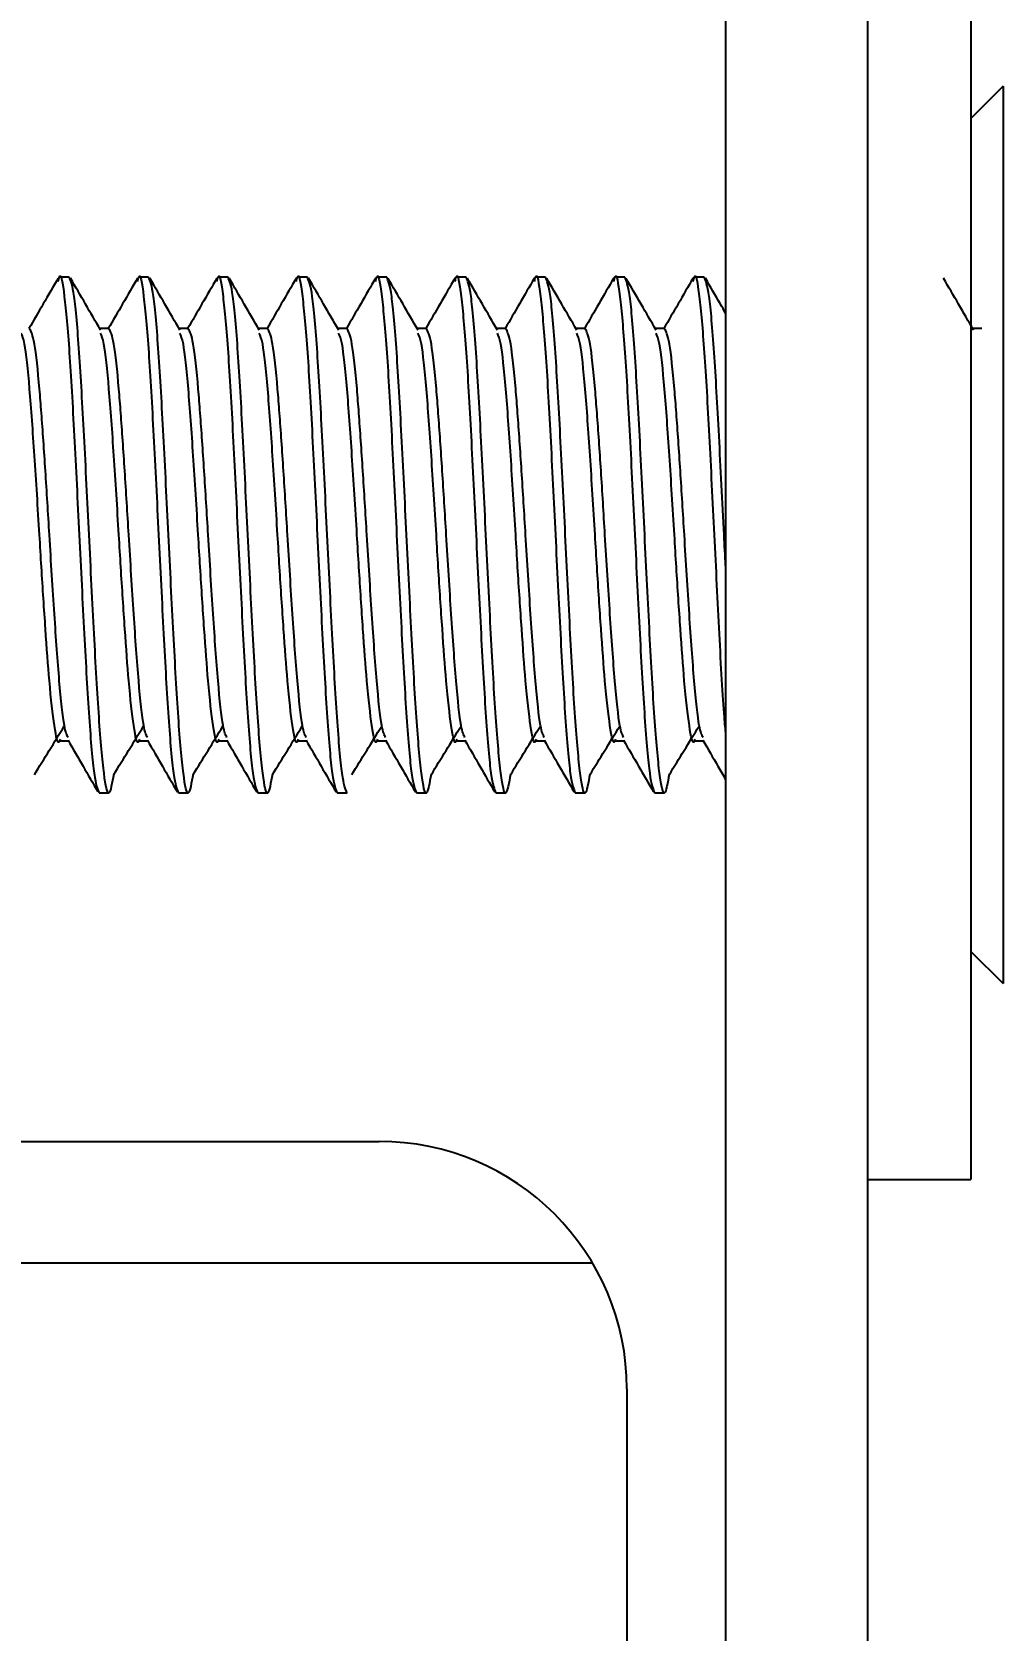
# Model space of a CAD drawing. Header units: millimetres. Extents: x 1293 to 41893, y 1011 to 26911.
# Drawn here: x 14306.38 to 14322.32, y 15346.82 to 15373.06 of the extents above; entities that cross this region are included whole.
import ezdxf

# ---------------------------------------------------------------- set-up
doc = ezdxf.new("R2010")
doc.units = ezdxf.units.MM
doc.header["$LTSCALE"] = 50
doc.layers.add('CAPA_1', color=7, linetype='Continuous')
doc.styles.add('SLDTEXTSTYLE0', font='TXT', dxfattribs={"width": 0.75})
doc.dimstyles.new('SLDDIMSTYLE0', dxfattribs={"dimtxt": 100, "dimasz": 100, "dimexe": 0, "dimexo": 0.0625, "dimgap": 25, "dimtad": 2, "dimdec": 0, "dimlfac": 1.5, "dimrnd": 1e-09, "dimzin": 12, "dimdsep": 46, "dimtxsty": 'SLDTEXTSTYLE0', "dimsah": 1, "dimcen": 0.09, "dimadec": 0, "dimazin": 3, "dimtfac": 1, "dimtdec": 0, "dimtofl": 0, "dimtmove": 0, "dimatfit": 3, "dimfxl": 1, "dimfrac": 2, "dimtolj": 1, "dimtzin": 12, "dimarcsym": 0})

# ---------------------------------------------------------------- blocks, each defined once
blk = doc.blocks.new('_D_17')
at = {"layer": 'CAPA_1', "transparency": 16777216}
for p, q in [((14316.143, 16048.398), (14316.143, 16597.763)), ((16745.162, 15322.374), (16745.162, 16597.763)), ((16745.162, 16547.763), (14316.143, 16547.763))]:
    blk.add_line(p, q, dxfattribs=at)
for points in [[(14316.143, 16547.763), (14416.143, 16532.379), (14416.143, 16563.148)], [(16745.162, 16547.763), (16645.162, 16563.148), (16645.162, 16532.379)]]:
    blk.add_solid(points, dxfattribs=at)
at = {"layer": 'CAPA_1', "transparency": 16777216, "insert": (15382.875, 16676.67), "char_height": 100, "attachment_point": 1, "style": 'SLDTEXTSTYLE0'}
blk.add_mtext('3644', dxfattribs=at)
blk = doc.blocks.new('_D_18')
at = {"layer": 'CAPA_1', "transparency": 16777216}
for p, q in [((6530.125, 15837.668), (6530.125, 16976.529)), ((16745.162, 15322.374), (16745.162, 16976.529)), ((6530.125, 16926.529), (16745.162, 16926.529))]:
    blk.add_line(p, q, dxfattribs=at)
for points in [[(6530.125, 16926.529), (6630.125, 16911.144), (6630.125, 16941.913)], [(16745.162, 16926.529), (16645.162, 16941.913), (16645.162, 16911.144)]]:
    blk.add_solid(points, dxfattribs=at)
at = {"layer": 'CAPA_1', "transparency": 16777216, "insert": (11452.921, 17055.435), "char_height": 100, "attachment_point": 1, "style": 'SLDTEXTSTYLE0'}
blk.add_mtext('15323', dxfattribs=at)

msp = doc.modelspace()

# ---------------------------------------------------------------- linework, layer by layer
at = {"color": 7, "linetype": 'Continuous', "lineweight": 25}
for p, q in [((14317.7641497, 15406.7728731), (14317.7641497, 15322.1062064)), ((14320.0948163, 15406.7728731), (14320.0948163, 15322.1062064)), ((14321.7881497, 15375.3827064), (14321.7881497, 15354.2160398)), ((14322.3173163, 15372.1653731), (14321.7881497, 15371.6362064)), ((14322.3173163, 15372.1653731), (14322.3173163, 15357.4333731)), ((14306.9923548, 15369.0327064), (14306.8295343, 15369.0327064)), ((14308.2949189, 15369.0327064), (14308.1320984, 15369.0327064)), ((14309.597483, 15369.0327064), (14309.4346625, 15369.0327064)), ((14310.9000471, 15369.0327064), (14310.7372266, 15369.0327064)), ((14312.2026112, 15369.0327064), (14312.0397907, 15369.0327064)), ((14313.5051753, 15369.0327064), (14313.3423548, 15369.0327064)), ((14314.8077394, 15369.0327064), (14314.6449189, 15369.0327064)), ((14316.1103035, 15369.0327064), (14315.947483, 15369.0327064)), ((14317.4128676, 15369.0327064), (14317.2500471, 15369.0327064)), ((14307.6436645, 15368.1866662), (14307.4918868, 15368.1866662)), ((14308.9462286, 15368.1866662), (14308.7944509, 15368.1866662)), ((14310.2487927, 15368.1866662), (14310.097015, 15368.1866662)), ((14311.5513568, 15368.1866662), (14311.3995791, 15368.1866662)), ((14312.8539209, 15368.1866662), (14312.7021432, 15368.1866662)), ((14314.156485, 15368.1866662), (14314.0047073, 15368.1866662)), ((14315.4590491, 15368.1866662), (14315.3072714, 15368.1866662)), ((14316.7616132, 15368.1866662), (14316.6098355, 15368.1866662)), ((14321.9718696, 15368.1866662), (14321.8200919, 15368.1866662)), ((14306.8407038, 15361.4168402), (14306.9784036, 15361.4168402)), ((14308.1432679, 15361.4168402), (14308.2809677, 15361.4168402)), ((14309.445832, 15361.4168402), (14309.5835318, 15361.4168402)), ((14310.7483961, 15361.4168402), (14310.8860959, 15361.4168402)), ((14312.0509602, 15361.4168402), (14312.18866, 15361.4168402)), ((14313.3535243, 15361.4168402), (14313.4912241, 15361.4168402)), ((14314.6560884, 15361.4168402), (14314.7937882, 15361.4168402)), ((14315.9586525, 15361.4168402), (14316.0963523, 15361.4168402)), ((14317.2612166, 15361.4168402), (14317.3989164, 15361.4168402)), ((14307.4808163, 15360.5660398), (14307.6436368, 15360.5660398)), ((14308.7833804, 15360.5660398), (14308.9462009, 15360.5660398)), ((14310.0859445, 15360.5660398), (14310.248765, 15360.5660398)), ((14311.3885086, 15360.5660398), (14311.5513292, 15360.5660398)), ((14312.6910727, 15360.5660398), (14312.8538933, 15360.5660398)), ((14313.9936368, 15360.5660398), (14314.1564574, 15360.5660398)), ((14315.2962009, 15360.5660398), (14315.4590215, 15360.5660398)), ((14316.598765, 15360.5660398), (14316.7615856, 15360.5660398)), ((14321.7881497, 15357.9625398), (14322.3173163, 15357.4333731)), ((14294.807483, 15354.8438731), (14312.079483, 15354.8438731)), ((14320.0948163, 15354.2160398), (14321.7881497, 15354.2160398)), ((14315.58034, 15352.8438731), (14291.306626, 15352.8438731)), ((14316.143483, 15350.7798731), (14316.143483, 13856.6412064))]:
    msp.add_line(p, q, dxfattribs=at)
msp.add_arc((14312.079483, 15350.7798731), 4.064, 0, 89.99998128, dxfattribs=at)
for points, knots in [([(14306.8112422, 15369.0167321), (14306.7290373, 15368.874884), (14306.5686689, 15368.5981613), (14306.4080854, 15368.3215073), (14306.3298171, 15368.1866662)], [0, 0, 0, 0, 0.5126002289, 1, 1, 1, 1]), ([(14306.8111962, 15368.9599567), (14306.8173122, 15368.9882115), (14306.850403, 15369.1410867), (14306.9101311, 15368.7790446), (14306.9932967, 15367.8800764), (14307.0731606, 15366.4585542), (14307.1551763, 15364.800585), (14307.2371861, 15363.1353578), (14307.3170676, 15361.7355516), (14307.4001682, 15360.7565644), (14307.4539941, 15360.6294051), (14307.4808163, 15360.5660398)], [0, 0, 0, 0, 0.0275023519, 0.1488038211, 0.2709261513, 0.3920013051, 0.5137511759, 0.6355010468, 0.7565762006, 0.8786985308, 1, 1, 1, 1]), ([(14307.7213601, 15360.8743791), (14307.6954174, 15360.7285629), (14307.6424778, 15360.431005), (14307.5630194, 15360.7943421), (14307.4798799, 15361.725418), (14307.4000091, 15363.1383792), (14307.3179952, 15364.7986481), (14307.2359849, 15366.4632589), (14307.1561035, 15367.8632295), (14307.0730029, 15368.8421731), (14307.019177, 15368.9693383), (14306.9923548, 15369.0327064)], [0, 0, 0, 0, 0.1070321757, 0.2184137397, 0.3305490356, 0.441722792, 0.5535160878, 0.6653093837, 0.7764831401, 0.888618436, 1, 1, 1, 1]), ([(14307.5062149, 15368.1619802), (14307.4240254, 15368.3035389), (14307.25958, 15368.5867707), (14307.0953295, 15368.8702238), (14307.0131711, 15369.0120075)], [0, 0, 0, 0, 0.4997982368, 1, 1, 1, 1]), ([(14308.1138063, 15369.0167321), (14308.0316014, 15368.874884), (14307.871233, 15368.5981613), (14307.7106495, 15368.3215073), (14307.6323812, 15368.1866662)], [0, 0, 0, 0, 0.5126002289, 1, 1, 1, 1]), ([(14308.1137603, 15368.9599567), (14308.1198763, 15368.9882115), (14308.1529671, 15369.1410867), (14308.2126952, 15368.7790446), (14308.2958608, 15367.8800764), (14308.3757247, 15366.4585542), (14308.4577404, 15364.800585), (14308.5397502, 15363.1353578), (14308.6196317, 15361.7355516), (14308.7027323, 15360.7565644), (14308.7565582, 15360.6294051), (14308.7833804, 15360.5660398)], [0, 0, 0, 0, 0.0275023519, 0.1488038211, 0.2709261513, 0.3920013051, 0.5137511759, 0.6355010468, 0.7565762006, 0.8786985308, 1, 1, 1, 1]), ([(14309.0239242, 15360.8743791), (14308.9979815, 15360.7285629), (14308.9450419, 15360.431005), (14308.8655835, 15360.7943421), (14308.782444, 15361.725418), (14308.7025732, 15363.1383792), (14308.6205593, 15364.7986481), (14308.538549, 15366.4632589), (14308.4586676, 15367.8632295), (14308.375567, 15368.8421731), (14308.3217411, 15368.9693383), (14308.2949189, 15369.0327064)], [0, 0, 0, 0, 0.1070321757, 0.2184137397, 0.3305490356, 0.441722792, 0.5535160878, 0.6653093837, 0.7764831401, 0.888618436, 1, 1, 1, 1]), ([(14308.808779, 15368.1619802), (14308.7265895, 15368.3035389), (14308.5621441, 15368.5867707), (14308.3978936, 15368.8702238), (14308.3157352, 15369.0120075)], [0, 0, 0, 0, 0.49979823678, 1, 1, 1, 1]), ([(14309.4163705, 15369.0167321), (14309.3341655, 15368.874884), (14309.1737971, 15368.5981613), (14309.0132136, 15368.3215073), (14308.9349453, 15368.1866662)], [0, 0, 0, 0, 0.5126002289, 1, 1, 1, 1]), ([(14309.4163244, 15368.9599567), (14309.4224404, 15368.9882115), (14309.4555312, 15369.1410867), (14309.5152594, 15368.7790446), (14309.5984249, 15367.8800764), (14309.6782888, 15366.4585542), (14309.7603045, 15364.800585), (14309.8423143, 15363.1353578), (14309.9221958, 15361.7355516), (14310.0052964, 15360.7565644), (14310.0591223, 15360.6294051), (14310.0859445, 15360.5660398)], [0, 0, 0, 0, 0.0275023519, 0.1488038211, 0.2709261513, 0.3920013051, 0.5137511759, 0.6355010468, 0.7565762006, 0.8786985308, 1, 1, 1, 1]), ([(14310.3264883, 15360.8743791), (14310.3005456, 15360.7285629), (14310.247606, 15360.431005), (14310.1681476, 15360.7943421), (14310.0850081, 15361.725418), (14310.0051373, 15363.1383792), (14309.9231234, 15364.7986481), (14309.8411131, 15366.4632589), (14309.7612317, 15367.8632295), (14309.6781311, 15368.8421731), (14309.6243052, 15368.9693383), (14309.597483, 15369.0327064)], [0, 0, 0, 0, 0.1070321757, 0.2184137397, 0.3305490356, 0.441722792, 0.5535160878, 0.6653093837, 0.7764831401, 0.888618436, 1, 1, 1, 1]), ([(14310.1113431, 15368.1619802), (14310.0291536, 15368.3035389), (14309.8647082, 15368.5867707), (14309.7004577, 15368.8702238), (14309.6182993, 15369.0120075)], [0, 0, 0, 0, 0.4997982368, 1, 1, 1, 1]), ([(14310.7189346, 15369.0167321), (14310.6367296, 15368.874884), (14310.4763612, 15368.5981613), (14310.3157777, 15368.3215073), (14310.2375094, 15368.1866662)], [0, 0, 0, 0, 0.5126002289, 1, 1, 1, 1]), ([(14310.7188885, 15368.9599567), (14310.7250045, 15368.9882115), (14310.7580953, 15369.1410867), (14310.8178235, 15368.7790446), (14310.900989, 15367.8800764), (14310.9808529, 15366.4585542), (14311.0628686, 15364.800585), (14311.1448784, 15363.1353578), (14311.2247599, 15361.7355516), (14311.3078605, 15360.7565644), (14311.3616864, 15360.6294051), (14311.3885086, 15360.5660398)], [0, 0, 0, 0, 0.0275023519, 0.1488038211, 0.2709261513, 0.3920013051, 0.5137511759, 0.6355010468, 0.7565762006, 0.8786985308, 1, 1, 1, 1]), ([(14311.5513292, 15360.5660398), (14311.5245069, 15360.6294122), (14311.470681, 15360.756586), (14311.3875804, 15361.7354649), (14311.3076992, 15363.1356803), (14311.2256881, 15364.7993731), (14311.143677, 15366.4630659), (14311.0637959, 15367.8632813), (14310.9806952, 15368.8421602), (14310.9268693, 15368.969334), (14310.9000471, 15369.0327064)], [0, 0, 0, 0, 0.1247318895, 0.2503078541, 0.374807028, 0.5, 0.625192972, 0.7496921459, 0.8752681105, 1, 1, 1, 1]), ([(14311.4139072, 15368.1619802), (14311.3317177, 15368.3035389), (14311.1672723, 15368.5867707), (14311.0030218, 15368.8702238), (14310.9208634, 15369.0120075)], [0, 0, 0, 0, 0.4997982368, 1, 1, 1, 1]), ([(14312.0214987, 15369.0167321), (14311.9392937, 15368.874884), (14311.7789253, 15368.5981613), (14311.6183418, 15368.3215073), (14311.5400735, 15368.1866662)], [0, 0, 0, 0, 0.5126002289, 1, 1, 1, 1]), ([(14312.0214526, 15368.9599567), (14312.0275686, 15368.9882115), (14312.0606594, 15369.1410867), (14312.1203876, 15368.7790446), (14312.2035531, 15367.8800764), (14312.283417, 15366.4585542), (14312.3654327, 15364.800585), (14312.4474425, 15363.1353578), (14312.527324, 15361.7355516), (14312.6104246, 15360.7565644), (14312.6642505, 15360.6294051), (14312.6910727, 15360.5660398)], [0, 0, 0, 0, 0.0275023519, 0.1488038211, 0.2709261513, 0.3920013051, 0.5137511759, 0.6355010468, 0.7565762006, 0.8786985308, 1, 1, 1, 1]), ([(14312.9316165, 15360.8743791), (14312.9056738, 15360.7285629), (14312.8527342, 15360.431005), (14312.7732758, 15360.7943421), (14312.6901363, 15361.725418), (14312.6102655, 15363.1383792), (14312.5282516, 15364.7986481), (14312.4462413, 15366.4632589), (14312.36636, 15367.8632295), (14312.2832593, 15368.8421731), (14312.2294334, 15368.9693383), (14312.2026112, 15369.0327064)], [0, 0, 0, 0, 0.1070321757, 0.2184137397, 0.3305490356, 0.441722792, 0.5535160878, 0.6653093837, 0.7764831401, 0.888618436, 1, 1, 1, 1]), ([(14312.7164713, 15368.1619802), (14312.6342818, 15368.3035389), (14312.4698364, 15368.5867707), (14312.3055859, 15368.8702238), (14312.2234275, 15369.0120075)], [0, 0, 0, 0, 0.4997982368, 1, 1, 1, 1]), ([(14313.3240628, 15369.0167321), (14313.2418578, 15368.874884), (14313.0814894, 15368.5981613), (14312.9209059, 15368.3215073), (14312.8426376, 15368.1866662)], [0, 0, 0, 0, 0.5126002289, 1, 1, 1, 1]), ([(14313.3240167, 15368.9599567), (14313.3301327, 15368.9882115), (14313.3632235, 15369.1410867), (14313.4229517, 15368.7790446), (14313.5061172, 15367.8800764), (14313.5859811, 15366.4585542), (14313.6679968, 15364.800585), (14313.7500066, 15363.1353578), (14313.8298881, 15361.7355516), (14313.9129887, 15360.7565644), (14313.9668146, 15360.6294051), (14313.9936368, 15360.5660398)], [0, 0, 0, 0, 0.0275023519, 0.1488038211, 0.2709261513, 0.3920013051, 0.5137511759, 0.6355010468, 0.7565762006, 0.8786985308, 1, 1, 1, 1]), ([(14314.2341806, 15360.8743791), (14314.2082379, 15360.7285629), (14314.1552983, 15360.431005), (14314.0758399, 15360.7943421), (14313.9927004, 15361.725418), (14313.9128296, 15363.1383792), (14313.8308157, 15364.7986481), (14313.7488054, 15366.4632589), (14313.6689241, 15367.8632295), (14313.5858234, 15368.8421731), (14313.5319975, 15368.9693383), (14313.5051753, 15369.0327064)], [0, 0, 0, 0, 0.1070321757, 0.2184137397, 0.3305490356, 0.441722792, 0.5535160878, 0.6653093837, 0.7764831401, 0.888618436, 1, 1, 1, 1]), ([(14314.0190354, 15368.1619802), (14313.9368459, 15368.3035389), (14313.7724005, 15368.5867707), (14313.60815, 15368.8702238), (14313.5259916, 15369.0120075)], [0, 0, 0, 0, 0.49979823678, 1, 1, 1, 1]), ([(14314.6266269, 15369.0167321), (14314.5444219, 15368.874884), (14314.3840535, 15368.5981613), (14314.22347, 15368.3215073), (14314.1452017, 15368.1866662)], [0, 0, 0, 0, 0.5126002289, 1, 1, 1, 1]), ([(14314.6265808, 15368.9599567), (14314.6326968, 15368.9882115), (14314.6657876, 15369.1410867), (14314.7255158, 15368.7790446), (14314.8086813, 15367.8800764), (14314.8885452, 15366.4585542), (14314.9705609, 15364.800585), (14315.0525707, 15363.1353578), (14315.1324522, 15361.7355516), (14315.2155528, 15360.7565644), (14315.2693787, 15360.6294051), (14315.2962009, 15360.5660398)], [0, 0, 0, 0, 0.0275023519, 0.1488038211, 0.2709261513, 0.3920013051, 0.5137511759, 0.6355010468, 0.7565762006, 0.8786985308, 1, 1, 1, 1]), ([(14315.5367447, 15360.8743791), (14315.510802, 15360.7285629), (14315.4578624, 15360.431005), (14315.378404, 15360.7943421), (14315.2952645, 15361.725418), (14315.2153937, 15363.1383792), (14315.1333798, 15364.7986481), (14315.0513695, 15366.4632589), (14314.9714882, 15367.8632295), (14314.8883875, 15368.8421731), (14314.8345616, 15368.9693383), (14314.8077394, 15369.0327064)], [0, 0, 0, 0, 0.1070321757, 0.2184137397, 0.3305490356, 0.441722792, 0.5535160878, 0.6653093837, 0.7764831401, 0.888618436, 1, 1, 1, 1]), ([(14315.3215995, 15368.1619802), (14315.23941, 15368.3035389), (14315.0749646, 15368.5867707), (14314.9107141, 15368.8702238), (14314.8285557, 15369.0120075)], [0, 0, 0, 0, 0.49979823678, 1, 1, 1, 1]), ([(14315.929191, 15369.0167321), (14315.846986, 15368.874884), (14315.6866176, 15368.5981613), (14315.5260341, 15368.3215073), (14315.4477658, 15368.1866662)], [0, 0, 0, 0, 0.5126002289, 1, 1, 1, 1]), ([(14315.9291449, 15368.9599567), (14315.9352609, 15368.9882115), (14315.9683517, 15369.1410867), (14316.0280799, 15368.7790446), (14316.1112454, 15367.8800764), (14316.1911093, 15366.4585542), (14316.273125, 15364.800585), (14316.3551348, 15363.1353578), (14316.4350163, 15361.7355516), (14316.5181169, 15360.7565644), (14316.5719428, 15360.6294051), (14316.598765, 15360.5660398)], [0, 0, 0, 0, 0.0275023519, 0.1488038211, 0.2709261513, 0.3920013051, 0.5137511759, 0.6355010468, 0.7565762006, 0.8786985308, 1, 1, 1, 1]), ([(14316.8393088, 15360.8743791), (14316.8133661, 15360.7285629), (14316.7604265, 15360.431005), (14316.6809681, 15360.7943421), (14316.5978286, 15361.725418), (14316.5179578, 15363.1383792), (14316.4359439, 15364.7986481), (14316.3539336, 15366.4632589), (14316.2740523, 15367.8632295), (14316.1909516, 15368.8421731), (14316.1371257, 15368.9693383), (14316.1103035, 15369.0327064)], [0, 0, 0, 0, 0.1070321757, 0.2184137397, 0.3305490356, 0.441722792, 0.5535160878, 0.6653093837, 0.7764831401, 0.888618436, 1, 1, 1, 1]), ([(14316.6241636, 15368.1619802), (14316.5419741, 15368.3035389), (14316.3775287, 15368.5867707), (14316.2132782, 15368.8702238), (14316.1311198, 15369.0120075)], [0, 0, 0, 0, 0.4997982368, 1, 1, 1, 1]), ([(14317.2317551, 15369.0167321), (14317.1495502, 15368.874884), (14316.9891817, 15368.5981613), (14316.8285982, 15368.3215073), (14316.7503299, 15368.1866662)], [0, 0, 0, 0, 0.5126002289, 1, 1, 1, 1]), ([(14317.231709, 15368.9599567), (14317.237825, 15368.9882105), (14317.2709158, 15369.1410805), (14317.3306442, 15368.7791829), (14317.4138088, 15367.8795777), (14317.4936761, 15366.4603962), (14317.5756788, 15364.7936676), (14317.6577373, 15363.1611089), (14317.7192485, 15361.9869081), (14317.755376, 15361.6077678), (14317.7641497, 15361.5156927)], [0, 0, 0, 0, 0.0345762931, 0.18707798352, 0.34061167049, 0.49282883444, 0.64589426093, 0.79895968742, 0.95117685137, 1, 1, 1, 1]), ([(14317.7641497, 15364.2907644), (14317.7556078, 15364.4596846), (14317.7198181, 15365.1674449), (14317.6564558, 15366.468071), (14317.5766276, 15367.8619366), (14317.4935129, 15368.842495), (14317.4396889, 15368.9694453), (14317.4128676, 15369.0327064)], [0, 0, 0, 0, 0.0727803416, 0.3049431111, 0.5358192741, 0.7686922801, 1, 1, 1, 1]), ([(14317.7641497, 15368.4420875), (14317.7361663, 15368.4902924), (14317.625935, 15368.6801794), (14317.5158343, 15368.8702147), (14317.4336839, 15369.0120075)], [0, 0, 0, 0, 0.253860877, 1, 1, 1, 1]), ([(14321.83442, 15368.1619802), (14321.7522305, 15368.3035389), (14321.5877851, 15368.5867707), (14321.4235346, 15368.8702238), (14321.3413762, 15369.0120075)], [0, 0, 0, 0, 0.49979823678, 1, 1, 1, 1]), ([(14306.8405435, 15361.4470265), (14306.8368721, 15361.4341184), (14306.8062285, 15361.3263782), (14306.7490601, 15361.61957), (14306.670902, 15362.2859377), (14306.6027303, 15363.2382516), (14306.546304, 15364.0917435), (14306.4882246, 15365.0637969), (14306.421593, 15366.1330236), (14306.3420984, 15367.2452692), (14306.2671854, 15367.9731685), (14306.2214435, 15368.0695445), (14306.202724, 15368.1089854)], [0, 0, 0, 0, 0.0173248475, 0.1446059612, 0.2727507905, 0.3744103263, 0.4773387016, 0.5282886896, 0.6560416124, 0.7830845945, 0.9112294238, 1, 1, 1, 1]), ([(14306.9726515, 15361.4746241), (14306.9523508, 15361.5164136), (14306.9050291, 15361.6138264), (14306.8285689, 15362.3521094), (14306.7488089, 15363.4666074), (14306.6717856, 15364.7142817), (14306.6014191, 15365.8679423), (14306.5466524, 15366.6689897), (14306.4884741, 15367.4048064), (14306.4215974, 15368.0354612), (14306.3678686, 15368.1363272), (14306.3410995, 15368.1865814)], [0, 0, 0, 0, 0.0972345688, 0.2266570687, 0.3549667354, 0.4839934213, 0.5878155288, 0.6916121498, 0.7420698126, 0.8714923125, 1, 1, 1, 1]), ([(14308.1431076, 15361.4470265), (14308.1394362, 15361.4341184), (14308.1087926, 15361.3263782), (14308.0516242, 15361.61957), (14307.9734661, 15362.2859377), (14307.9052944, 15363.2382516), (14307.8488681, 15364.0917435), (14307.7907887, 15365.0637969), (14307.7241571, 15366.1330236), (14307.6446625, 15367.2452692), (14307.5697495, 15367.9731685), (14307.5240076, 15368.0695445), (14307.5052881, 15368.1089854)], [0, 0, 0, 0, 0.0173248475, 0.1446059612, 0.2727507905, 0.3744103263, 0.4773387016, 0.5282886896, 0.6560416124, 0.7830845945, 0.9112294238, 1, 1, 1, 1]), ([(14308.2752156, 15361.4746241), (14308.2549149, 15361.5164136), (14308.2075932, 15361.6138264), (14308.131133, 15362.3521094), (14308.051373, 15363.4666074), (14307.9743497, 15364.7142817), (14307.9039832, 15365.8679423), (14307.8492165, 15366.6689897), (14307.7910382, 15367.4048064), (14307.7241615, 15368.0354612), (14307.6704327, 15368.1363272), (14307.6436636, 15368.1865814)], [0, 0, 0, 0, 0.0972345688, 0.2266570687, 0.3549667354, 0.4839934213, 0.5878155288, 0.6916121498, 0.7420698126, 0.8714923125, 1, 1, 1, 1]), ([(14309.4456717, 15361.4470265), (14309.4420003, 15361.4341184), (14309.4113567, 15361.3263782), (14309.3541883, 15361.61957), (14309.2760302, 15362.2859377), (14309.2078585, 15363.2382516), (14309.1514322, 15364.0917435), (14309.0933528, 15365.0637969), (14309.0267212, 15366.1330236), (14308.9472266, 15367.2452692), (14308.8723136, 15367.9731685), (14308.8265717, 15368.0695445), (14308.8078522, 15368.1089854)], [0, 0, 0, 0, 0.0173248475, 0.1446059612, 0.2727507905, 0.3744103263, 0.4773387016, 0.5282886896, 0.6560416124, 0.7830845945, 0.9112294238, 1, 1, 1, 1]), ([(14309.5777797, 15361.4746241), (14309.557479, 15361.5164136), (14309.5101573, 15361.6138264), (14309.4336971, 15362.3521094), (14309.3539371, 15363.4666074), (14309.2769138, 15364.7142817), (14309.2065473, 15365.8679423), (14309.1517806, 15366.6689897), (14309.0936023, 15367.4048064), (14309.0267256, 15368.0354612), (14308.9729968, 15368.1363272), (14308.9462277, 15368.1865814)], [0, 0, 0, 0, 0.0972345688, 0.2266570687, 0.3549667354, 0.4839934213, 0.5878155288, 0.6916121498, 0.7420698126, 0.8714923125, 1, 1, 1, 1]), ([(14310.7482358, 15361.4470265), (14310.7445644, 15361.4341184), (14310.7139208, 15361.3263782), (14310.6567524, 15361.61957), (14310.5785943, 15362.2859377), (14310.5104226, 15363.2382516), (14310.4539963, 15364.0917435), (14310.3959169, 15365.0637969), (14310.3292853, 15366.1330236), (14310.2497907, 15367.2452692), (14310.1748777, 15367.9731685), (14310.1291358, 15368.0695445), (14310.1104163, 15368.1089854)], [0, 0, 0, 0, 0.0173248475, 0.1446059612, 0.2727507905, 0.3744103263, 0.4773387016, 0.5282886896, 0.6560416124, 0.7830845945, 0.9112294238, 1, 1, 1, 1]), ([(14310.8803438, 15361.4746241), (14310.8600431, 15361.5164136), (14310.8127214, 15361.6138264), (14310.7362612, 15362.3521094), (14310.6565012, 15363.4666074), (14310.5794779, 15364.7142817), (14310.5091114, 15365.8679423), (14310.4543447, 15366.6689897), (14310.3961664, 15367.4048064), (14310.3292897, 15368.0354612), (14310.2755609, 15368.1363272), (14310.2487918, 15368.1865814)], [0, 0, 0, 0, 0.0972345688, 0.2266570687, 0.3549667354, 0.4839934213, 0.5878155288, 0.6916121498, 0.7420698126, 0.8714923125, 1, 1, 1, 1]), ([(14312.0507999, 15361.4470265), (14312.0471286, 15361.4341184), (14312.0164849, 15361.3263782), (14311.9593165, 15361.61957), (14311.8811584, 15362.2859377), (14311.8129867, 15363.2382516), (14311.7565604, 15364.0917435), (14311.698481, 15365.0637969), (14311.6318494, 15366.1330236), (14311.5523548, 15367.2452692), (14311.4774418, 15367.9731685), (14311.4316999, 15368.0695445), (14311.4129804, 15368.1089854)], [0, 0, 0, 0, 0.0173248475, 0.1446059612, 0.2727507905, 0.3744103263, 0.4773387016, 0.5282886896, 0.6560416124, 0.7830845945, 0.9112294238, 1, 1, 1, 1]), ([(14312.1829079, 15361.4746241), (14312.1626072, 15361.5164136), (14312.1152855, 15361.6138264), (14312.0388253, 15362.3521094), (14311.9590653, 15363.4666074), (14311.882042, 15364.7142817), (14311.8116755, 15365.8679423), (14311.7569088, 15366.6689897), (14311.6987305, 15367.4048064), (14311.6318538, 15368.0354612), (14311.578125, 15368.1363272), (14311.5513559, 15368.1865814)], [0, 0, 0, 0, 0.0972345688, 0.2266570687, 0.3549667354, 0.4839934213, 0.5878155288, 0.6916121498, 0.7420698126, 0.8714923125, 1, 1, 1, 1]), ([(14313.353364, 15361.4470265), (14313.3496927, 15361.4341184), (14313.319049, 15361.3263782), (14313.2618806, 15361.61957), (14313.1837225, 15362.2859377), (14313.1155508, 15363.2382516), (14313.0591245, 15364.0917435), (14313.0010451, 15365.0637969), (14312.9344135, 15366.1330236), (14312.8549189, 15367.2452692), (14312.7800059, 15367.9731685), (14312.734264, 15368.0695445), (14312.7155445, 15368.1089854)], [0, 0, 0, 0, 0.0173248475, 0.1446059612, 0.2727507905, 0.3744103263, 0.4773387016, 0.5282886896, 0.6560416124, 0.7830845945, 0.9112294238, 1, 1, 1, 1]), ([(14313.485472, 15361.4746241), (14313.4651713, 15361.5164136), (14313.4178496, 15361.6138264), (14313.3413894, 15362.3521094), (14313.2616294, 15363.4666074), (14313.1846061, 15364.7142817), (14313.1142396, 15365.8679423), (14313.0594729, 15366.6689897), (14313.0012946, 15367.4048064), (14312.9344179, 15368.0354612), (14312.8806891, 15368.1363272), (14312.85392, 15368.1865814)], [0, 0, 0, 0, 0.0972345688, 0.2266570687, 0.3549667354, 0.4839934213, 0.5878155288, 0.6916121498, 0.7420698126, 0.8714923125, 1, 1, 1, 1]), ([(14314.6559281, 15361.4470265), (14314.6522568, 15361.4341184), (14314.6216131, 15361.3263782), (14314.5644447, 15361.61957), (14314.4862867, 15362.2859377), (14314.4181149, 15363.2382516), (14314.3616886, 15364.0917435), (14314.3036092, 15365.0637969), (14314.2369776, 15366.1330236), (14314.157483, 15367.2452692), (14314.08257, 15367.9731685), (14314.0368281, 15368.0695445), (14314.0181086, 15368.1089854)], [0, 0, 0, 0, 0.0173248475, 0.1446059612, 0.2727507905, 0.3744103263, 0.4773387016, 0.5282886896, 0.6560416124, 0.7830845945, 0.9112294238, 1, 1, 1, 1]), ([(14314.7880362, 15361.4746241), (14314.7677354, 15361.5164136), (14314.7204137, 15361.6138264), (14314.6439535, 15362.3521094), (14314.5641935, 15363.4666074), (14314.4871702, 15364.7142817), (14314.4168037, 15365.8679423), (14314.362037, 15366.6689897), (14314.3038587, 15367.4048064), (14314.236982, 15368.0354612), (14314.1832532, 15368.1363272), (14314.1564841, 15368.1865814)], [0, 0, 0, 0, 0.0972345688, 0.2266570687, 0.3549667354, 0.4839934213, 0.5878155288, 0.6916121498, 0.7420698126, 0.8714923125, 1, 1, 1, 1]), ([(14315.9584922, 15361.4470265), (14315.9548209, 15361.4341184), (14315.9241772, 15361.3263782), (14315.8670088, 15361.61957), (14315.7888508, 15362.2859377), (14315.720679, 15363.2382516), (14315.6642527, 15364.0917435), (14315.6061733, 15365.0637969), (14315.5395417, 15366.1330236), (14315.4600471, 15367.2452692), (14315.3851341, 15367.9731685), (14315.3393922, 15368.0695445), (14315.3206727, 15368.1089854)], [0, 0, 0, 0, 0.0173248475, 0.1446059612, 0.2727507905, 0.3744103263, 0.4773387016, 0.5282886896, 0.6560416124, 0.7830845945, 0.9112294238, 1, 1, 1, 1]), ([(14316.0906003, 15361.4746241), (14316.0702995, 15361.5164136), (14316.0229778, 15361.6138264), (14315.9465176, 15362.3521094), (14315.8667576, 15363.4666074), (14315.7897343, 15364.7142817), (14315.7193678, 15365.8679423), (14315.6646011, 15366.6689897), (14315.6064228, 15367.4048064), (14315.5395461, 15368.0354612), (14315.4858173, 15368.1363272), (14315.4590482, 15368.1865814)], [0, 0, 0, 0, 0.0972345688, 0.2266570687, 0.3549667354, 0.4839934213, 0.5878155288, 0.6916121498, 0.7420698126, 0.8714923125, 1, 1, 1, 1]), ([(14317.2610563, 15361.4470265), (14317.257385, 15361.4341184), (14317.2267413, 15361.3263782), (14317.1695729, 15361.61957), (14317.0914149, 15362.2859377), (14317.0232431, 15363.2382516), (14316.9668168, 15364.0917435), (14316.9087375, 15365.0637969), (14316.8421058, 15366.1330236), (14316.7626113, 15367.2452692), (14316.6876982, 15367.9731685), (14316.6419563, 15368.0695445), (14316.6232368, 15368.1089854)], [0, 0, 0, 0, 0.0173248475, 0.1446059612, 0.2727507905, 0.3744103263, 0.4773387016, 0.5282886896, 0.6560416124, 0.7830845945, 0.9112294238, 1, 1, 1, 1]), ([(14317.3931644, 15361.4746241), (14317.3728636, 15361.5164136), (14317.3255419, 15361.6138264), (14317.2490817, 15362.3521094), (14317.1693217, 15363.4666074), (14317.0922984, 15364.7142817), (14317.0219319, 15365.8679423), (14316.9671652, 15366.6689897), (14316.9089869, 15367.4048064), (14316.8421102, 15368.0354612), (14316.7883814, 15368.1363272), (14316.7616123, 15368.1865814)], [0, 0, 0, 0, 0.0972345688, 0.2266570687, 0.3549667354, 0.4839934213, 0.5878155288, 0.6916121498, 0.7420698126, 0.8714923125, 1, 1, 1, 1]), ([(14306.4188389, 15360.8627354), (14306.5005445, 15360.9960203), (14306.6639452, 15361.2625731), (14306.8273785, 15361.5278703), (14306.90909, 15361.6605105)], [0, 0, 0, 0, 0.5000317469, 1, 1, 1, 1]), ([(14307.721403, 15360.8627354), (14307.8031086, 15360.9960203), (14307.9665093, 15361.2625731), (14308.1299426, 15361.5278703), (14308.2116541, 15361.6605105)], [0, 0, 0, 0, 0.5000317469, 1, 1, 1, 1]), ([(14309.0239671, 15360.8627354), (14309.1056727, 15360.9960203), (14309.2690734, 15361.2625731), (14309.4325067, 15361.5278703), (14309.5142182, 15361.6605105)], [0, 0, 0, 0, 0.50003174691, 1, 1, 1, 1]), ([(14310.3265312, 15360.8627354), (14310.4082368, 15360.9960203), (14310.5716375, 15361.2625731), (14310.7350708, 15361.5278703), (14310.8167823, 15361.6605105)], [0, 0, 0, 0, 0.5000317469, 1, 1, 1, 1]), ([(14311.6290953, 15360.8627354), (14311.7108009, 15360.9960203), (14311.8742016, 15361.2625731), (14312.0376349, 15361.5278703), (14312.1193464, 15361.6605105)], [0, 0, 0, 0, 0.5000317469, 1, 1, 1, 1]), ([(14312.9316594, 15360.8627354), (14313.013365, 15360.9960203), (14313.1767657, 15361.2625731), (14313.340199, 15361.5278703), (14313.4219105, 15361.6605105)], [0, 0, 0, 0, 0.5000317469, 1, 1, 1, 1]), ([(14314.2342235, 15360.8627354), (14314.3159291, 15360.9960203), (14314.4793298, 15361.2625731), (14314.6427631, 15361.5278703), (14314.7244746, 15361.6605105)], [0, 0, 0, 0, 0.50003174691, 1, 1, 1, 1]), ([(14315.5367876, 15360.8627354), (14315.6184932, 15360.9960203), (14315.7818939, 15361.2625731), (14315.9453272, 15361.5278703), (14316.0270387, 15361.6605105)], [0, 0, 0, 0, 0.5000317469, 1, 1, 1, 1]), ([(14316.8393517, 15360.8627354), (14316.9210573, 15360.9960203), (14317.084458, 15361.2625731), (14317.2478913, 15361.5278703), (14317.3296028, 15361.6605105)], [0, 0, 0, 0, 0.5000317469, 1, 1, 1, 1]), ([(14306.9717643, 15361.4282841), (14307.0537138, 15361.2870619), (14307.2176449, 15361.0045624), (14307.3814817, 15360.7218672), (14307.463416, 15360.580492)], [0, 0, 0, 0, 0.4999024016, 1, 1, 1, 1]), ([(14308.2743284, 15361.4282841), (14308.3562779, 15361.2870619), (14308.520209, 15361.0045624), (14308.6840458, 15360.7218672), (14308.7659801, 15360.580492)], [0, 0, 0, 0, 0.4999024016, 1, 1, 1, 1]), ([(14309.5768925, 15361.4282841), (14309.658842, 15361.2870619), (14309.8227731, 15361.0045624), (14309.9866099, 15360.7218672), (14310.0685442, 15360.580492)], [0, 0, 0, 0, 0.4999024016, 1, 1, 1, 1]), ([(14310.8794566, 15361.4282841), (14310.9614061, 15361.2870619), (14311.1253372, 15361.0045624), (14311.289174, 15360.7218672), (14311.3711084, 15360.580492)], [0, 0, 0, 0, 0.4999024016, 1, 1, 1, 1]), ([(14312.1820207, 15361.4282841), (14312.2639702, 15361.2870619), (14312.4279013, 15361.0045624), (14312.5917381, 15360.7218672), (14312.6736725, 15360.580492)], [0, 0, 0, 0, 0.4999024016, 1, 1, 1, 1]), ([(14313.4845848, 15361.4282841), (14313.5665343, 15361.2870619), (14313.7304654, 15361.0045624), (14313.8943022, 15360.7218672), (14313.9762366, 15360.580492)], [0, 0, 0, 0, 0.4999024016, 1, 1, 1, 1]), ([(14314.7871489, 15361.4282841), (14314.8690984, 15361.2870619), (14315.0330295, 15361.0045624), (14315.1968663, 15360.7218672), (14315.2788007, 15360.580492)], [0, 0, 0, 0, 0.4999024016, 1, 1, 1, 1]), ([(14316.089713, 15361.4282841), (14316.1716625, 15361.2870619), (14316.3355936, 15361.0045624), (14316.4994304, 15360.7218672), (14316.5813648, 15360.580492)], [0, 0, 0, 0, 0.4999024016, 1, 1, 1, 1]), ([(14317.3922771, 15361.4282841), (14317.4742292, 15361.2870672), (14317.5982185, 15361.0734131), (14317.7221366, 15360.8596109), (14317.7641497, 15360.7871236)], [0, 0, 0, 0, 0.6609605191, 1, 1, 1, 1])]:
    msp.add_open_spline(points, degree=3, knots=knots, dxfattribs=at)

# ---------------------------------------------------------------- dimensions: what is measured, and where the dimension line sits
at = {"layer": 'CAPA_1'}
for base, p1, p2, picture, middle in [((16745.1618891, 16926.5285398), (6530.1246702, 15774.167696), (16745.1618891, 15258.8741626), '_D_18', (11637.6432797, 16926.5285398)), ((14316.143483, 16547.7634925), (16745.1618891, 15258.8741626), (14316.143483, 15984.8978731), '_D_17', (15530.652686, 16547.7634925))]:
    dim = msp.add_linear_dim(base=base, p1=p1, p2=p2, dimstyle='SLDDIMSTYLE0', dxfattribs=at)
    dim.commit()
    dim.dimension.update_dxf_attribs({"geometry": picture, "text_midpoint": middle, "dimtype": 160})

doc.saveas('drawing.dxf')
